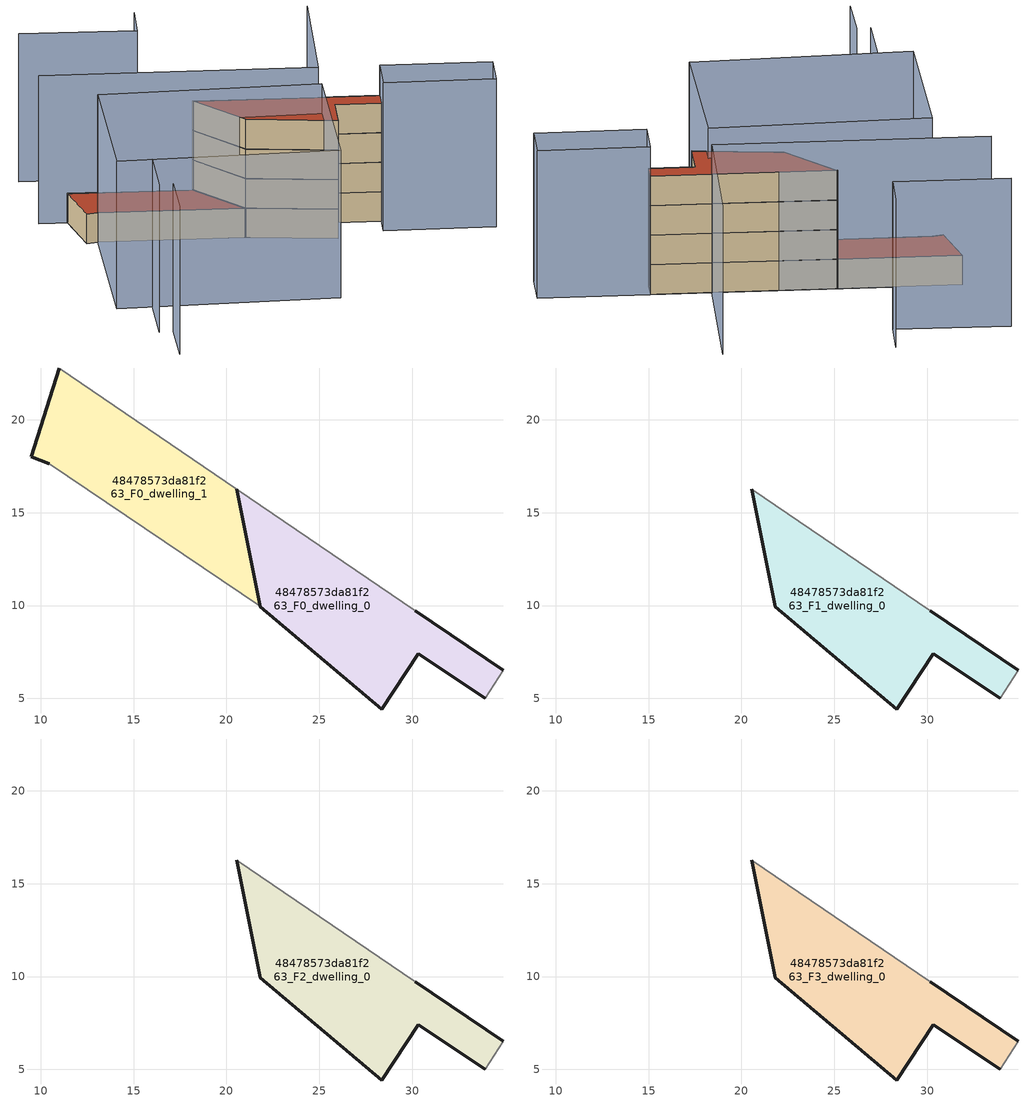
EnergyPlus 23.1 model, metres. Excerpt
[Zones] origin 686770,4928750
48478573da81f263_F0_dwelling_0
 floor ground (EU_floor_Construction): 33.93,5 34.91,6.51 30.16,9.72 20.56,16.27 21.83,9.93 28.35,4.43 30.33,7.4 z0
 wall outside (EU_wall_Construction): 30.16,9.72 34.91,6.51 / 33.93,5 30.33,7.4 28.35,4.43 21.83,9.93 20.56,16.27 z0:3
 wall adiabatic (EU_wall_Construction): 20.56,16.27 30.16,9.72 / 34.91,6.51 33.93,5 z0:3
48478573da81f263_F0_dwelling_1
 floor ground (EU_floor_Construction): 21.83,9.93 20.56,16.27 11.01,22.79 9.48,18.02 10.46,17.63 21.81,9.95 z0
 wall outside (EU_wall_Construction): 10.46,17.63 9.48,18.02 11.01,22.79 / 20.56,16.27 21.83,9.93 z0:3
 wall adiabatic (EU_wall_Construction): 11.01,22.79 20.56,16.27 / 21.83,9.93 21.81,9.95 10.46,17.63 z0:3
 roof outside (EU_roof_Construction): 20.56,16.27 21.83,9.93 21.81,9.95 10.46,17.63 9.48,18.02 11.01,22.79 z3
48478573da81f263_F1_dwelling_0
 floor to 48478573da81f263_F0_dwelling_0 (EU_floor_Construction): 33.93,5 34.91,6.51 30.16,9.72 20.56,16.27 21.83,9.93 28.35,4.43 30.33,7.4 z3
 wall outside (EU_wall_Construction): 30.16,9.72 34.91,6.51 / 33.93,5 30.33,7.4 28.35,4.43 21.83,9.93 20.56,16.27 z3:6
 wall adiabatic (EU_wall_Construction): 20.56,16.27 30.16,9.72 / 34.91,6.51 33.93,5 z3:6
48478573da81f263_F2_dwelling_0
 floor to 48478573da81f263_F1_dwelling_0 (EU_floor_Construction): 33.93,5 34.91,6.51 30.16,9.72 20.56,16.27 21.83,9.93 28.35,4.43 30.33,7.4 z6
 wall outside (EU_wall_Construction): 30.16,9.72 34.91,6.51 / 33.93,5 30.33,7.4 28.35,4.43 21.83,9.93 20.56,16.27 z6:9
 wall adiabatic (EU_wall_Construction): 20.56,16.27 30.16,9.72 / 34.91,6.51 33.93,5 z6:9
48478573da81f263_F3_dwelling_0
 floor to 48478573da81f263_F2_dwelling_0 (EU_floor_Construction): 33.93,5 34.91,6.51 30.16,9.72 20.56,16.27 21.83,9.93 28.35,4.43 30.33,7.4 z9
 wall outside (EU_wall_Construction): 30.16,9.72 34.91,6.51 / 33.93,5 30.33,7.4 28.35,4.43 21.83,9.93 20.56,16.27 z9:12
 wall adiabatic (EU_wall_Construction): 20.56,16.27 30.16,9.72 / 34.91,6.51 33.93,5 z9:12
 roof outside (EU_roof_Construction): 30.16,9.72 34.91,6.51 33.93,5 30.33,7.4 28.35,4.43 21.83,9.93 20.56,16.27 z12
shading: 0.89,-6.58 3.55,-2.32 / 2.44,-1.64 5.47,3.21 / 37.93,21.08 30.17,9.71 / 30.17,9.71 8.8,24.3 / 24.49,29.82 22.23,26.55 / 22.23,26.55 13.23,32.78 / 41.47,-2.51 32.76,3.28 / 32.76,3.28 34.91,6.51 / 34.91,6.51 43.62,0.72 / 43.62,0.72 41.47,-2.51 / 20.34,-6.05 2.6,4.93 / 2.6,4.93 10.46,17.63 / 10.46,17.63 28.2,6.65 / 28.2,6.65 20.34,-6.05 z0:15
[Building]
EU S2 Campaign: North Axis=0; Terrain=City; Solar Distribution=FullExterior
[Site:Location]
Bologna: Latitude=44.5; Longitude=11.25; Time Zone=1; Elevation=37
[SizingPeriod:WeatherFileDays]
AnnualSizingPeriod: Begin Month=1; Begin Day of Month=1; End Month=12; End Day of Month=31; Day of Week for Start Day=Monday; Use Weather File Daylight Saving Period=No; Use Weather File Rain and Snow Indicators=No
[MATERIAL]
EU_InternalMass_Material: Roughness=MediumRough; Thickness=0.1; Conductivity=1; Density=1800; Specific Heat=900; Thermal Absorptance=0.9; Solar Absorptance=0.7; Visible Absorptance=0.7
[MATERIAL:NOMASS] Roughness=MediumRough; Thermal Absorptance=0.9; Solar Absorptance=0.7; Visible Absorptance=0.7
Name | Thermal Resistance
EU_wall_NoMass | 0.937881
EU_roof_NoMass | 0.548572
EU_floor_NoMass | 0.71348
[CONSTRUCTION]
EU_wall_Construction: EU_wall_NoMass
EU_roof_Construction: EU_roof_NoMass
EU_floor_Construction: EU_floor_NoMass
EU_InternalMass_Construction: EU_InternalMass_Material
[ZONE] Type=1; Multiplier=1; Ceiling Height=autocalculate; Floor Area=autocalculate; Part of Total Floor Area=Yes
Name | Volume
48478573da81f263_F0_dwelling_0 | 180.571
48478573da81f263_F1_dwelling_0; 48478573da81f263_F2_dwelling_0; 48478573da81f263_F3_dwelling_0; 48478573da81f263_F0_dwelling_1 | 180.57
[INTERNALMASS] Construction=EU_InternalMass_Construction
Name | Zone or ZoneList | Surface Area
48478573da81f263_F0_dwelling_0_EU_InternalMass | 48478573da81f263_F0_dwelling_0 | 60.1902
48478573da81f263_F0_dwelling_1_EU_InternalMass | 48478573da81f263_F0_dwelling_1 | 60.1896
48478573da81f263_F1_dwelling_0_EU_InternalMass | 48478573da81f263_F1_dwelling_0 | 120.38
48478573da81f263_F2_dwelling_0_EU_InternalMass | 48478573da81f263_F2_dwelling_0 | 120.38
48478573da81f263_F3_dwelling_0_EU_InternalMass | 48478573da81f263_F3_dwelling_0 | 120.38
[OTHEREQUIPMENT] Fuel Type=Electricity; Design Level Calculation Method=Watts/Area; Power per Zone Floor Area=1; Fraction Latent=0; Fraction Radiant=0; Fraction Lost=0; Carbon Dioxide Generation Rate=0; EndUse Subcategory=EU_Step8_InternalGains
Name | Zone or ZoneList or Space or SpaceList | Schedule
EU_Step8_InternalGain_48478573da81f263_F0_dwelling_0_f000 | 48478573da81f263_F0_dwelling_0 | EU_Step8_GainSchedule_48478573da81f263_F0_dwelling_0_f000
EU_Step8_InternalGain_48478573da81f263_F0_dwelling_1_f000 | 48478573da81f263_F0_dwelling_1 | EU_Step8_GainSchedule_48478573da81f263_F0_dwelling_1_f000
EU_Step8_InternalGain_48478573da81f263_F1_dwelling_0_f000 | 48478573da81f263_F1_dwelling_0 | EU_Step8_GainSchedule_48478573da81f263_F1_dwelling_0_f000
EU_Step8_InternalGain_48478573da81f263_F2_dwelling_0_f000 | 48478573da81f263_F2_dwelling_0 | EU_Step8_GainSchedule_48478573da81f263_F2_dwelling_0_f000
EU_Step8_InternalGain_48478573da81f263_F3_dwelling_0_f000 | 48478573da81f263_F3_dwelling_0 | EU_Step8_GainSchedule_48478573da81f263_F3_dwelling_0_f000
[ZONEVENTILATION:DESIGNFLOWRATE] Schedule=EU_AlwaysOn; Design Flow Rate Calculation Method=AirChanges/Hour; Air Changes per Hour=0.687892; Ventilation Type=Natural; Fan Pressure Rise=0; Fan Total Efficiency=1; Constant Term Coefficient=1; Temperature Term Coefficient=0; Velocity Term Coefficient=0; Velocity Squared Term Coefficient=0; Minimum Indoor Temperature=-100; Maximum Indoor Temperature=100; Delta Temperature=-100; Minimum Outdoor Temperature=-100; Maximum Outdoor Temperature=100; Maximum Wind Speed=40
Name | Zone or ZoneList or Space or SpaceList
EU_ConstantAir_48478573da81f263_F0_dwelling_0 | 48478573da81f263_F0_dwelling_0
EU_ConstantAir_48478573da81f263_F0_dwelling_1 | 48478573da81f263_F0_dwelling_1
EU_ConstantAir_48478573da81f263_F1_dwelling_0 | 48478573da81f263_F1_dwelling_0
EU_ConstantAir_48478573da81f263_F2_dwelling_0 | 48478573da81f263_F2_dwelling_0
EU_ConstantAir_48478573da81f263_F3_dwelling_0 | 48478573da81f263_F3_dwelling_0
[SIZING:ZONE] Zone Cooling Design Supply Air Temperature Input Method=SupplyAirTemperature; Zone Cooling Design Supply Air Temperature=13; Zone Heating Design Supply Air Temperature Input Method=SupplyAirTemperature; Zone Heating Design Supply Air Temperature=50; Zone Cooling Design Supply Air Humidity Ratio=0.008; Zone Heating Design Supply Air Humidity Ratio=0.008; Cooling Design Air Flow Method=DesignDay; Cooling Design Air Flow Rate=0; Cooling Minimum Air Flow per Zone Floor Area=0.000762; Cooling Minimum Air Flow=0; Cooling Minimum Air Flow Fraction=0.2; Heating Design Air Flow Method=DesignDay; Heating Design Air Flow Rate=0; Heating Maximum Air Flow per Zone Floor Area=0.002032; Heating Maximum Air Flow=0.141576; Heating Maximum Air Flow Fraction=0.3; Account for Dedicated Outdoor Air System=No; Dedicated Outdoor Air System Control Strategy=NeutralSupplyAir; Dedicated Outdoor Air Low Setpoint Temperature for Design=autosize; Dedicated Outdoor Air High Setpoint Temperature for Design=autosize; Zone Load Sizing Method=Sensible Load Only No Latent Load; Zone Latent Cooling Design Supply Air Humidity Ratio Input Method=HumidityRatioDifference; Zone Cooling Design Supply Air Humidity Ratio Difference=0.005; Zone Latent Heating Design Supply Air Humidity Ratio Input Method=HumidityRatioDifference; Zone Humidification Design Supply Air Humidity Ratio Difference=0.005
48478573da81f263_F0_dwelling_0; 48478573da81f263_F0_dwelling_1; 48478573da81f263_F1_dwelling_0; 48478573da81f263_F2_dwelling_0; 48478573da81f263_F3_dwelling_0
[ThermostatSetpoint:DualSetpoint] Heating Setpoint Temperature Schedule=HVACTemplate-Always 20; Cooling Setpoint Temperature Schedule=HVACTemplate-Always 50
EU_HeatOnly_48478573da81f263_F0_dwelling_0 Dual SP Control; EU_HeatOnly_48478573da81f263_F0_dwelling_1 Dual SP Control; EU_HeatOnly_48478573da81f263_F1_dwelling_0 Dual SP Control; EU_HeatOnly_48478573da81f263_F2_dwelling_0 Dual SP Control; EU_HeatOnly_48478573da81f263_F3_dwelling_0 Dual SP Control
[ZoneControl:Thermostat] Control Type Schedule=HVACTemplate-Always 4
Name | Zone or ZoneList | Control
48478573da81f263_F0_dwelling_0 Thermostat | 48478573da81f263_F0_dwelling_0 | EU_HeatOnly_48478573da81f263_F0_dwelling_0 Dual SP Control
48478573da81f263_F0_dwelling_1 Thermostat | 48478573da81f263_F0_dwelling_1 | EU_HeatOnly_48478573da81f263_F0_dwelling_1 Dual SP Control
48478573da81f263_F1_dwelling_0 Thermostat | 48478573da81f263_F1_dwelling_0 | EU_HeatOnly_48478573da81f263_F1_dwelling_0 Dual SP Control
48478573da81f263_F2_dwelling_0 Thermostat | 48478573da81f263_F2_dwelling_0 | EU_HeatOnly_48478573da81f263_F2_dwelling_0 Dual SP Control
48478573da81f263_F3_dwelling_0 Thermostat | 48478573da81f263_F3_dwelling_0 | EU_HeatOnly_48478573da81f263_F3_dwelling_0 Dual SP Control
[Zone equipment]
48478573da81f263_F0_dwelling_0: 48478573da81f263_F0_dwelling_0 Ideal Loads Air System
48478573da81f263_F0_dwelling_1: 48478573da81f263_F0_dwelling_1 Ideal Loads Air System
48478573da81f263_F1_dwelling_0: 48478573da81f263_F1_dwelling_0 Ideal Loads Air System
48478573da81f263_F2_dwelling_0: 48478573da81f263_F2_dwelling_0 Ideal Loads Air System
48478573da81f263_F3_dwelling_0: 48478573da81f263_F3_dwelling_0 Ideal Loads Air System
[ZoneHVAC:IdealLoadsAirSystem] Availability Schedule=EU_AlwaysOn; Maximum Heating Supply Air Temperature [C]=50; Minimum Cooling Supply Air Temperature [C]=13; Maximum Heating Supply Air Humidity Ratio [kg-H20/kg-air]=0.0156; Minimum Cooling Supply Air Humidity Ratio [kg-H20/kg-air]=0.0077; Heating Limit=NoLimit; Cooling Limit=NoLimit; Heating Availability Schedule=EU_AlwaysOn; Cooling Availability Schedule=EU_CoolingOff; Dehumidification Control Type=ConstantSensibleHeatRatio; Cooling Sensible Heat Ratio=0.7; Humidification Control Type=None; Demand Controlled Ventilation Type=None; Outdoor Air Economizer Type=NoEconomizer; Heat Recovery Type=None; Sensible Heat Recovery Effectiveness=0.7; Latent Heat Recovery Effectiveness=0.65
48478573da81f263_F0_dwelling_0 Ideal Loads Air System; 48478573da81f263_F0_dwelling_1 Ideal Loads Air System; 48478573da81f263_F1_dwelling_0 Ideal Loads Air System; 48478573da81f263_F2_dwelling_0 Ideal Loads Air System; 48478573da81f263_F3_dwelling_0 Ideal Loads Air System
[SCHEDULE:CONSTANT]
Name | Hourly Value
EU_AlwaysOn | 1
EU_CoolingOff | 0
[SCHEDULE:FILE] Column Number=1; Rows to Skip at Top=0; Number of Hours of Data=8760; Column Separator=Comma; Interpolate to Timestep=No; Minutes per Item=60; Adjust Schedule for Daylight Savings=Yes
Name | File
EU_Step8_GainSchedule_48478573da81f263_F0_dwelling_0_f000 | ../../schedules/48478573da81f263/48478573da81f263_F0_dwelling_0_f000_gain.csv
EU_Step8_GainSchedule_48478573da81f263_F0_dwelling_1_f000 | ../../schedules/48478573da81f263/48478573da81f263_F0_dwelling_1_f000_gain.csv
EU_Step8_GainSchedule_48478573da81f263_F1_dwelling_0_f000 | ../../schedules/48478573da81f263/48478573da81f263_F1_dwelling_0_f000_gain.csv
EU_Step8_GainSchedule_48478573da81f263_F2_dwelling_0_f000 | ../../schedules/48478573da81f263/48478573da81f263_F2_dwelling_0_f000_gain.csv
EU_Step8_GainSchedule_48478573da81f263_F3_dwelling_0_f000 | ../../schedules/48478573da81f263/48478573da81f263_F3_dwelling_0_f000_gain.csv
[Schedule:Compact]
HVACTemplate-Always 20: Through: 12/31, For: AllDays, Until: 24:00, 20
HVACTemplate-Always 50: Through: 12/31, For: AllDays, Until: 24:00, 50
HVACTemplate-Always 4: Through: 12/31, For: AllDays, Until: 24:00, 4
